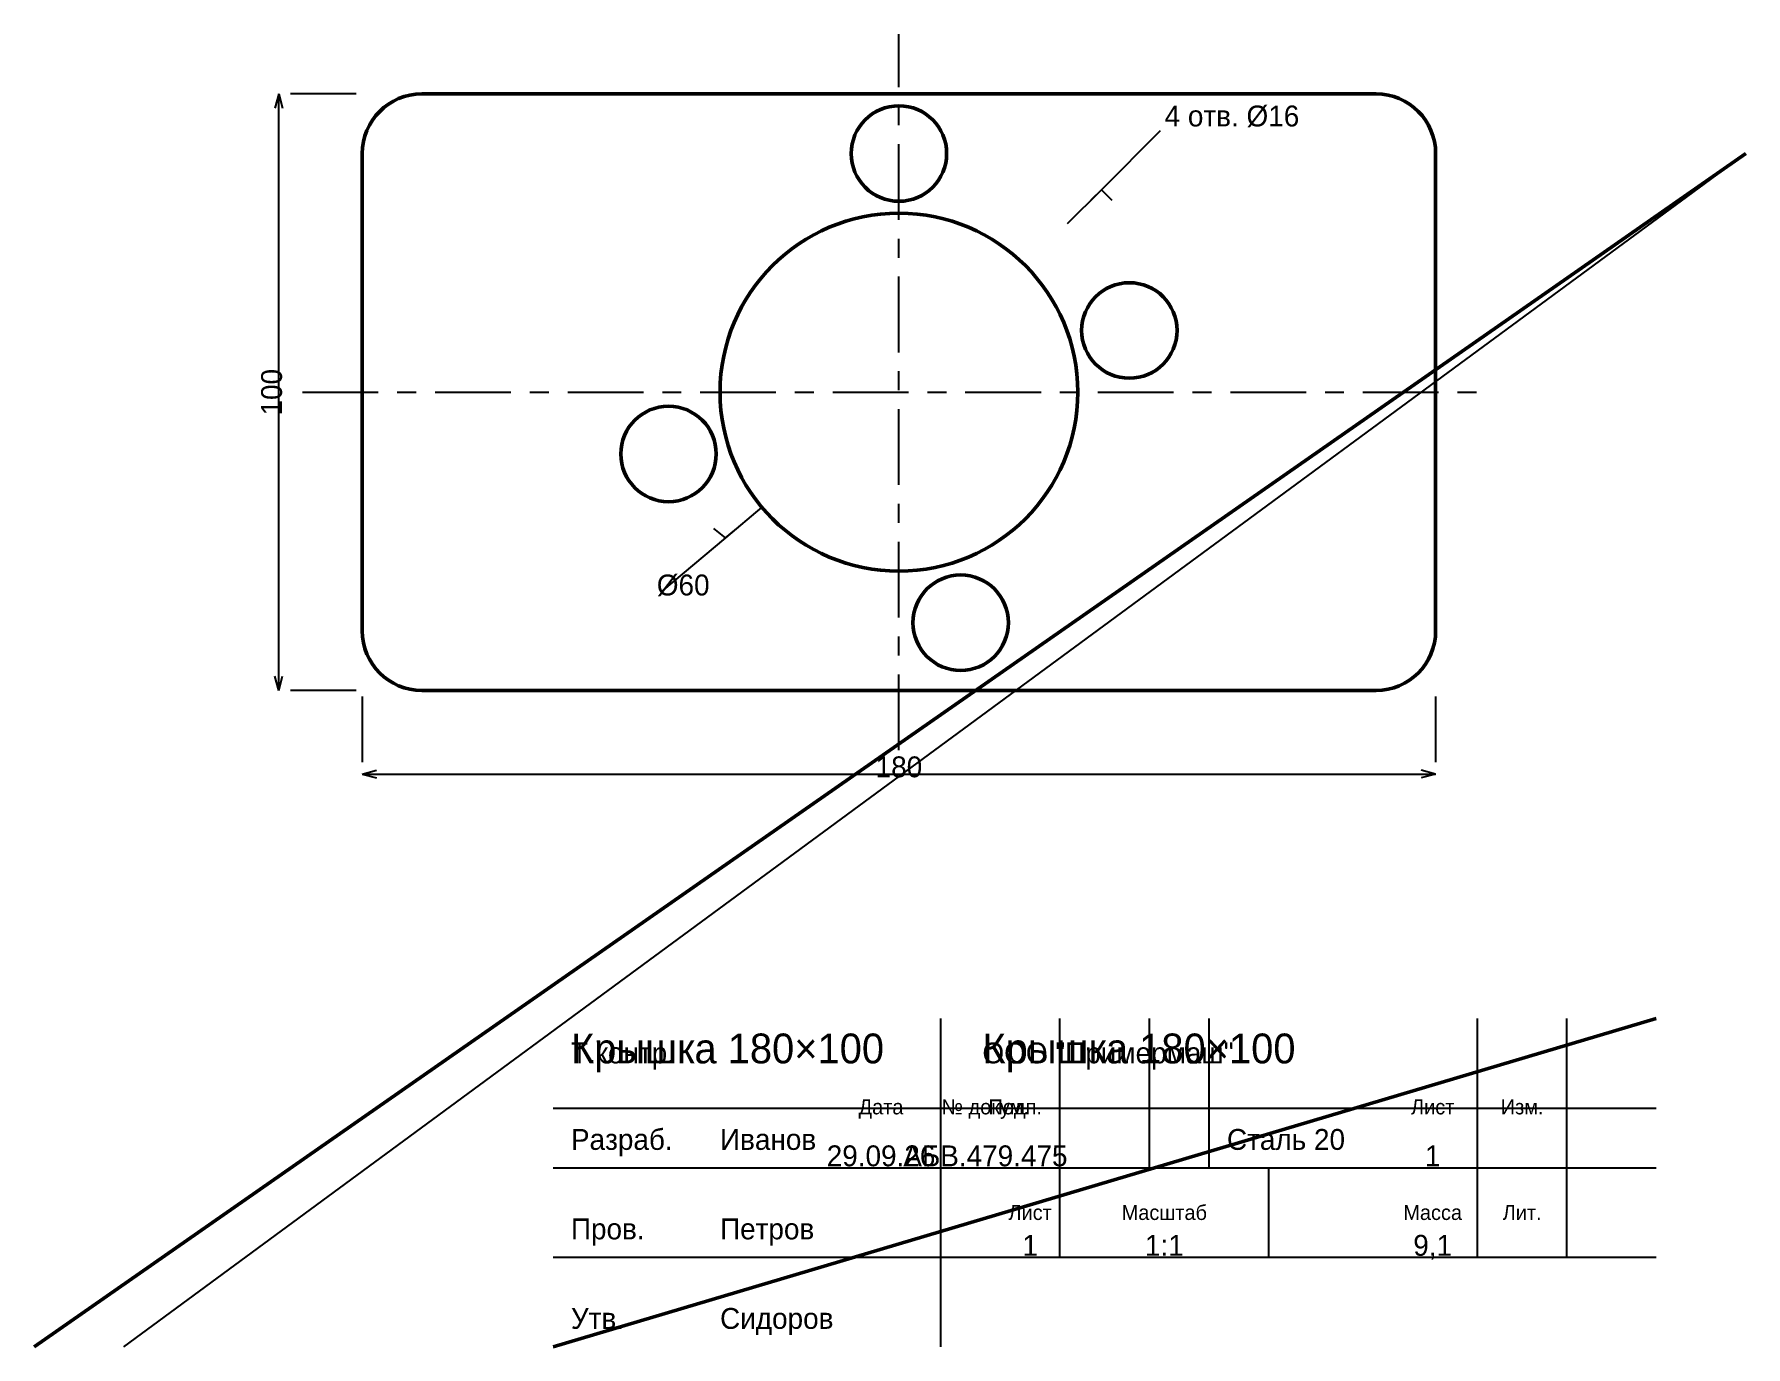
# Model space of a CAD drawing. Header units: millimetres. Extents: x 5 to 292, y 5 to 225.
import ezdxf
from ezdxf.enums import TextEntityAlignment as Align

# ---------------------------------------------------------------- set-up
doc = ezdxf.new("R2010")
doc.units = ezdxf.units.MM
doc.linetypes.add('CENTER', pattern=[22.225, 12.7, -3.175, 3.175, -3.175])
for name, color, linetype, lineweight in [('AXIS', 7, 'CENTER', 25), ('DIMS', 7, 'CONTINUOUS', 25), ('MAIN', 7, 'CONTINUOUS', 50), ('TEXT', 7, 'CONTINUOUS', 25), ('THIN', 7, 'CONTINUOUS', 25)]:
    doc.layers.add(name, color=color, linetype=linetype, lineweight=lineweight)

msp = doc.modelspace()

# ---------------------------------------------------------------- linework, layer by layer
at = {"layer": 'AXIS', "linetype": 'CENTER', "lineweight": 25}
for p, q in [((150, 105), (150, 225)), ((50, 165), (250, 165))]:
    msp.add_line(p, q, dxfattribs=at)
at = {"layer": 'DIMS', "linetype": 'CONTINUOUS', "lineweight": 25}
for p, q in [((46, 215), (45.353, 212.585)), ((46, 115), (46, 215)), ((46, 215), (46.647, 212.585)), ((59, 215), (48, 215)), ((183.941, 198.941), (193.841, 208.841)), ((178.284, 193.284), (183.941, 198.941)), ((183.941, 198.941), (182.173, 197.173)), ((183.941, 198.941), (185.709, 197.173)), ((127.019, 145.716), (120.89, 140.574)), ((120.89, 140.574), (118.975, 142.181)), ((120.89, 140.574), (122.805, 142.181)), ((120.89, 140.574), (110.166, 131.575)), ((46, 115), (45.353, 117.415)), ((46, 115), (46.647, 117.415)), ((59, 115), (48, 115)), ((60, 114), (60, 103)), ((240, 114), (240, 103)), ((60, 101), (62.415, 101.647)), ((60, 101), (240, 101)), ((60, 101), (62.415, 100.353)), ((240, 101), (237.585, 101.647)), ((240, 101), (237.585, 100.353))]:
    msp.add_line(p, q, dxfattribs=at)
at = {"layer": 'MAIN', "linetype": 'CONTINUOUS', "lineweight": 50}
for p, q in [((70, 215), (230, 215)), ((5, 5), (292, 205)), ((60, 125), (60, 205)), ((240, 125), (240, 205)), ((70, 115), (230, 115)), ((92, 5), (277, 60))]:
    msp.add_line(p, q, dxfattribs=at)
for centre, radius in [((150, 205), 8), ((150, 165), 30), ((188.637, 175.353), 8), ((111.363, 154.647), 8), ((160.353, 126.363), 8)]:
    msp.add_circle(centre, radius, dxfattribs=at)
for centre, start, end in [((70, 205), 90, 180), ((230, 205), 0, 90), ((70, 125), 180, 270), ((230, 125), 270, 360)]:
    msp.add_arc(centre, 10, start, end, dxfattribs=at)
at = {"layer": 'THIN', "linetype": 'CONTINUOUS', "lineweight": 25}
for p, q in [((20, 5), (292, 205)), ((157, 5), (157, 60)), ((177, 35), (177, 60)), ((192, 35), (192, 60)), ((202, 35), (202, 60)), ((247, 35), (247, 60)), ((262, 35), (262, 60)), ((92, 45), (277, 45)), ((92, 35), (277, 35)), ((177, 20), (177, 35)), ((212, 20), (212, 35)), ((247, 20), (247, 35)), ((262, 20), (262, 35)), ((92, 20), (277, 20))]:
    msp.add_line(p, q, dxfattribs=at)

# ---------------------------------------------------------------- texts
at = {"layer": 'DIMS', "linetype": 'CONTINUOUS', "lineweight": 25}
for s, p in [('4 отв. %%c16', (194.548, 209.548)), ('%%c60', (109.4, 130.932))]:
    msp.add_text(s, height=3.5, dxfattribs=at).set_placement(p)
msp.add_text('100', height=3.5, rotation=90, dxfattribs=at).set_placement((44.8, 165), align=Align.MIDDLE_CENTER)
msp.add_text('180', height=3.5, dxfattribs=at).set_placement((150, 102.2), align=Align.MIDDLE_CENTER)
at = {"layer": 'TEXT', "linetype": 'CONTINUOUS', "lineweight": 25}
for s, height, p in [('Крышка 180×100', 5, (95, 52.5)), ('Крышка 180×100', 5, (164, 52.5)), ('Т.контр.', 3.5, (95, 52.5)), ('ООО "Примермаш"', 3.5, (164, 52.5)), ('Разраб.', 3.5, (95, 38)), ('Иванов', 3.5, (120, 38)), ('Сталь 20', 3.5, (205, 38)), ('Пров.', 3.5, (95, 23)), ('Петров', 3.5, (120, 23)), ('Утв.', 3.5, (95, 8)), ('Сидоров', 3.5, (120, 8))]:
    msp.add_text(s, height=height, dxfattribs=at).set_placement(p)
for s, height, p in [('Дата', 2.5, (147, 45.2)), ('№ докум.', 2.5, (164.5, 45.2)), ('Подп.', 2.5, (169.5, 45.2)), ('Лист', 2.5, (239.5, 45.2)), ('Изм.', 2.5, (254.5, 45.2)), ('29.09.26', 3.5, (147, 37)), ('АБВ.479.475', 3.5, (164.5, 37)), ('1', 3.5, (239.5, 37)), ('Лист', 2.5, (172, 27.5)), ('Масштаб', 2.5, (194.5, 27.5)), ('Масса', 2.5, (239.5, 27.5)), ('Лит.', 2.5, (254.5, 27.5)), ('1', 3.5, (172, 22)), ('1:1', 3.5, (194.5, 22)), ('9,1', 3.5, (239.5, 22))]:
    msp.add_text(s, height=height, dxfattribs=at).set_placement(p, align=Align.MIDDLE_CENTER)

doc.saveas('drawing.dxf')
